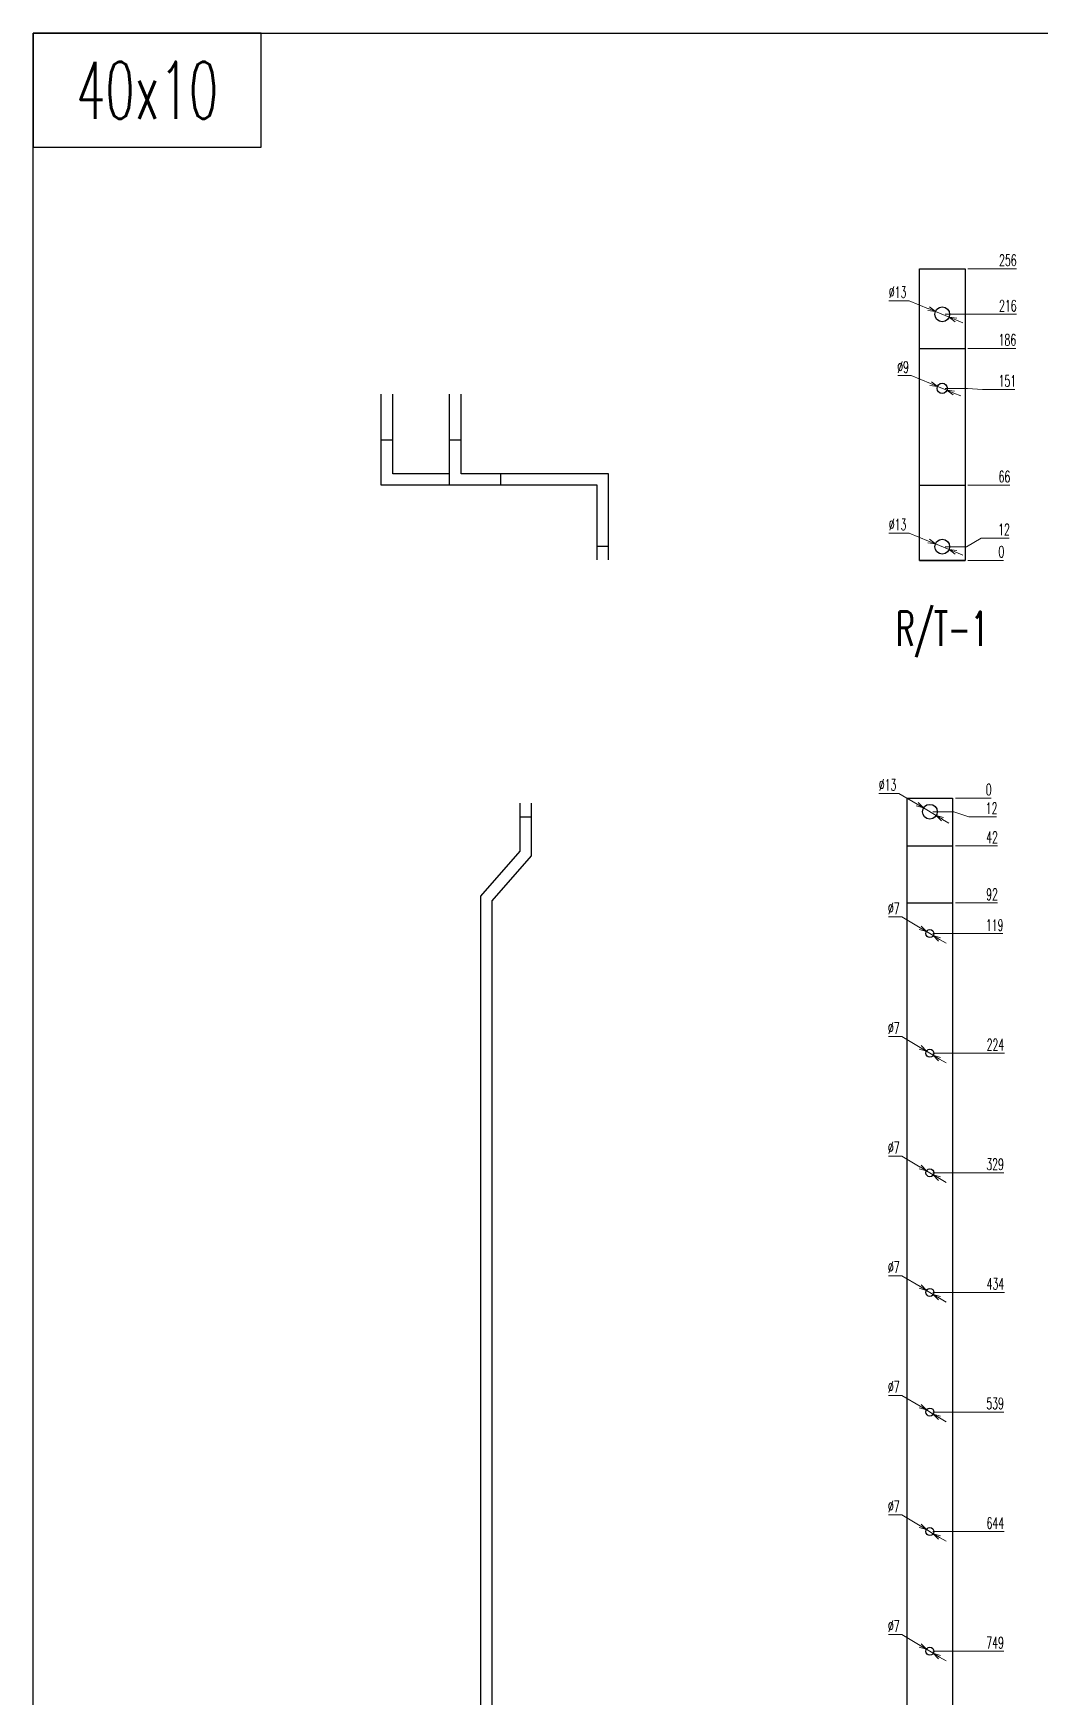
# Model space of a CAD drawing. Header units: millimetres. Extents: x 173893 to 258446, y -176540 to -123824.
# Drawn here: x 191139 to 192023, y -168566 to -167105 of the extents above; entities that cross this region are included whole.
import ezdxf
from ezdxf.enums import TextEntityAlignment as Align

# ---------------------------------------------------------------- set-up
doc = ezdxf.new("R2010")
doc.units = ezdxf.units.MM
doc.header["$LTSCALE"] = 3
doc.layers.add('@.DM. NÉT CHÍNH', color=7, linetype='Continuous')
doc.styles.add('Ann_w01', font='romans.shx', dxfattribs={"width": 0.6, "bigfont": 'chineset.shx'})
doc.dimstyles.new('Dim 01_SC05', dxfattribs={"dimscale": 5, "dimtxt": 2, "dimasz": 1.3, "dimexe": 0.5, "dimexo": 0.5, "dimgap": 0.5, "dimtad": 1, "dimtoh": 1, "dimdec": 1, "dimzin": 12, "dimdsep": 46, "dimtxsty": 'Ann_w01', "dimblk": 'OPEN30', "dimcen": 1.5, "dimclrd": 6, "dimclre": 6, "dimclrt": 3, "dimadec": 1, "dimazin": 3, "dimtm": 1e-09, "dimtfac": 1, "dimtdec": 1, "dimtmove": 0, "dimatfit": 3, "dimldrblk": 'OPEN30', "dimfxl": 1, "dimtolj": 1, "dimlwd": 20, "dimlwe": 20, "dimarcsym": 0})

# ---------------------------------------------------------------- blocks, each defined once
blk = doc.blocks.new('*D645')
at = {"layer": '@.DM. NÉT CHÍNH', "color": 6, "linetype": 'Continuous', "lineweight": 20, "transparency": 16777216}
blk.add_line((191959.7, -167568.1), (191991.1, -167568.1), dxfattribs=at)
at = {"layer": 'Defpoints', "color": 0, "linetype": 'Continuous', "transparency": 16777216}
for p in [(191937.2, -167568.1), (191957.2, -167568.1), (191984.6, -167568.1)]:
    blk.add_point(p, dxfattribs=at)
at = {"layer": '@.DM. NÉT CHÍNH', "color": 3, "linetype": 'Continuous', "transparency": 16777216, "insert": (191989.1, -167560.6), "char_height": 10, "attachment_point": 5, "style": 'Ann_w01'}
blk.add_mtext('\\A1;0', dxfattribs=at)
blk = doc.blocks.new('_Open30')
at = {"color": 0, "linetype": 'ByBlock', "lineweight": -2}
for p, q in [((-1, 0.27), (0, 0)), ((0, 0), (-1, -0.27)), ((0, 0), (-1, 0))]:
    blk.add_line(p, q, dxfattribs=at)
blk = doc.blocks.new('*D646')
at = {"layer": '@.DM. NÉT CHÍNH', "color": 6, "linetype": 'Continuous', "lineweight": 20, "transparency": 16777216}
for p, q in [((191939.7, -167556.1), (191958.5, -167556.1)), ((191958.5, -167556.1), (191971.5, -167548.6)), ((191971.5, -167548.6), (191995.8, -167548.6))]:
    blk.add_line(p, q, dxfattribs=at)
at = {"layer": 'Defpoints', "color": 0, "linetype": 'Continuous', "transparency": 16777216}
for p in [(191937.2, -167556.1), (191984.5, -167548.6), (191937.2, -167568.1)]:
    blk.add_point(p, dxfattribs=at)
at = {"layer": '@.DM. NÉT CHÍNH', "color": 3, "linetype": 'Continuous', "transparency": 16777216, "insert": (191991.4, -167541.1), "char_height": 10, "attachment_point": 5, "style": 'Ann_w01'}
blk.add_mtext('\\A1;12', dxfattribs=at)
blk = doc.blocks.new('*D647')
at = {"layer": '@.DM. NÉT CHÍNH', "color": 6, "linetype": 'Continuous', "lineweight": 20, "transparency": 16777216}
blk.add_line((191959.7, -167502.1), (191996.5, -167502.1), dxfattribs=at)
at = {"layer": 'Defpoints', "color": 0, "linetype": 'Continuous', "transparency": 16777216}
for p in [(191957.2, -167502.1), (191984.6, -167502.1), (191937.2, -167568.1)]:
    blk.add_point(p, dxfattribs=at)
at = {"layer": '@.DM. NÉT CHÍNH', "color": 3, "linetype": 'Continuous', "transparency": 16777216, "insert": (191991.8, -167494.6), "char_height": 10, "attachment_point": 5, "style": 'Ann_w01'}
blk.add_mtext('\\A1;66', dxfattribs=at)
blk = doc.blocks.new('*D648')
at = {"layer": '@.DM. NÉT CHÍNH', "color": 6, "linetype": 'Continuous', "lineweight": 20, "transparency": 16777216}
for p, q in [((191939.7, -167417.1), (191959.5, -167417.1)), ((191959.5, -167417.1), (191972.5, -167418.1)), ((191972.5, -167418.1), (192000.8, -167418.1))]:
    blk.add_line(p, q, dxfattribs=at)
at = {"layer": 'Defpoints', "color": 0, "linetype": 'Continuous', "transparency": 16777216}
for p in [(191937.2, -167417.1), (191985.5, -167418.1), (191937.2, -167568.1)]:
    blk.add_point(p, dxfattribs=at)
at = {"layer": '@.DM. NÉT CHÍNH', "color": 3, "linetype": 'Continuous', "transparency": 16777216, "insert": (191994.4, -167410.6), "char_height": 10, "attachment_point": 5, "style": 'Ann_w01'}
blk.add_mtext('\\A1;151', dxfattribs=at)
blk = doc.blocks.new('*D649')
at = {"layer": '@.DM. NÉT CHÍNH', "color": 6, "linetype": 'Continuous', "lineweight": 20, "transparency": 16777216}
blk.add_line((191959.7, -167382.1), (192001.7, -167382.1), dxfattribs=at)
at = {"layer": 'Defpoints', "color": 0, "linetype": 'Continuous', "transparency": 16777216}
for p in [(191957.2, -167382.1), (191984.6, -167382.1), (191937.2, -167568.1)]:
    blk.add_point(p, dxfattribs=at)
at = {"layer": '@.DM. NÉT CHÍNH', "color": 3, "linetype": 'Continuous', "transparency": 16777216, "insert": (191994.4, -167374.6), "char_height": 10, "attachment_point": 5, "style": 'Ann_w01'}
blk.add_mtext('\\A1;186', dxfattribs=at)
blk = doc.blocks.new('*D650')
at = {"layer": '@.DM. NÉT CHÍNH', "color": 6, "linetype": 'Continuous', "lineweight": 20, "transparency": 16777216}
blk.add_line((191939.7, -167352.1), (192002.5, -167352.1), dxfattribs=at)
at = {"layer": 'Defpoints', "color": 0, "linetype": 'Continuous', "transparency": 16777216}
for p in [(191937.2, -167352.1), (191984.6, -167352.1), (191937.2, -167568.1)]:
    blk.add_point(p, dxfattribs=at)
at = {"layer": '@.DM. NÉT CHÍNH', "color": 3, "linetype": 'Continuous', "transparency": 16777216, "insert": (191994.8, -167344.6), "char_height": 10, "attachment_point": 5, "style": 'Ann_w01'}
blk.add_mtext('\\A1;216', dxfattribs=at)
blk = doc.blocks.new('*D651')
at = {"layer": '@.DM. NÉT CHÍNH', "color": 6, "linetype": 'Continuous', "lineweight": 20, "transparency": 16777216}
blk.add_line((191959.7, -167312.1), (192002.5, -167312.1), dxfattribs=at)
at = {"layer": 'Defpoints', "color": 0, "linetype": 'Continuous', "transparency": 16777216}
for p in [(191957.2, -167312.1), (191984.6, -167312.1), (191937.2, -167568.1)]:
    blk.add_point(p, dxfattribs=at)
at = {"layer": '@.DM. NÉT CHÍNH', "color": 3, "linetype": 'Continuous', "transparency": 16777216, "insert": (191994.8, -167304.6), "char_height": 10, "attachment_point": 5, "style": 'Ann_w01'}
blk.add_mtext('\\A1;256', dxfattribs=at)
blk = doc.blocks.new('*D652')
at = {"color": 6, "lineweight": 20, "transparency": 16777216}
for p, q in [((191890.4, -167340.2), (191908, -167340.2)), ((191908, -167340.2), (191925.1, -167347.2)), ((191943.2, -167354.6), (191931.2, -167349.6)), ((191949.2, -167357), (191955.2, -167359.5))]:
    blk.add_line(p, q, dxfattribs=at)
at = {"layer": 'Defpoints', "color": 0, "transparency": 16777216}
for p in [(191931.2, -167349.6), (191943.2, -167354.6)]:
    blk.add_point(p, dxfattribs=at)
at = {"color": 6, "lineweight": 20, "transparency": 16777216, "xscale": 6.5, "yscale": 6.5, "zscale": 6.5}
for p, rotation in [((191931.2, -167349.6), 337.6980609065717), ((191943.2, -167354.6), 157.6980609065717)]:
    blk.add_blockref('_Open30', p, dxfattribs=dict(at, rotation=rotation))
at = {"color": 3, "transparency": 16777216, "insert": (191898, -167332.7), "char_height": 10, "attachment_point": 5, "style": 'Ann_w01'}
blk.add_mtext('\\A1;∅13', dxfattribs=at)
blk = doc.blocks.new('*D653')
at = {"color": 6, "lineweight": 20, "transparency": 16777216}
for p, q in [((191898.2, -167405.9), (191909.9, -167405.9)), ((191909.9, -167405.9), (191927, -167412.9)), ((191941.3, -167418.8), (191933, -167415.4)), ((191947.3, -167421.3), (191953.4, -167423.8))]:
    blk.add_line(p, q, dxfattribs=at)
at = {"layer": 'Defpoints', "color": 0, "transparency": 16777216}
for p in [(191933, -167415.4), (191941.3, -167418.8)]:
    blk.add_point(p, dxfattribs=at)
at = {"color": 6, "lineweight": 20, "transparency": 16777216, "xscale": 6.5, "yscale": 6.5, "zscale": 6.5}
for p, rotation in [((191933, -167415.4), 337.6980609066808), ((191941.3, -167418.8), 157.6980609066808)]:
    blk.add_blockref('_Open30', p, dxfattribs=dict(at, rotation=rotation))
at = {"color": 3, "transparency": 16777216, "insert": (191902.8, -167398.4), "char_height": 10, "attachment_point": 5, "style": 'Ann_w01'}
blk.add_mtext('\\A1;∅9', dxfattribs=at)
blk = doc.blocks.new('*D654')
at = {"color": 6, "lineweight": 20, "transparency": 16777216}
for p, q in [((191890.4, -167544.2), (191908, -167544.2)), ((191908, -167544.2), (191925.1, -167551.2)), ((191943.2, -167558.6), (191931.2, -167553.6)), ((191949.2, -167561), (191955.2, -167563.5))]:
    blk.add_line(p, q, dxfattribs=at)
at = {"layer": 'Defpoints', "color": 0, "transparency": 16777216}
for p in [(191931.2, -167553.6), (191943.2, -167558.6)]:
    blk.add_point(p, dxfattribs=at)
at = {"color": 6, "lineweight": 20, "transparency": 16777216, "xscale": 6.5, "yscale": 6.5, "zscale": 6.5}
for p, rotation in [((191931.2, -167553.6), 337.6980609074511), ((191943.2, -167558.6), 157.6980609074511)]:
    blk.add_blockref('_Open30', p, dxfattribs=dict(at, rotation=rotation))
at = {"color": 3, "transparency": 16777216, "insert": (191898, -167536.7), "char_height": 10, "attachment_point": 5, "style": 'Ann_w01'}
blk.add_mtext('\\A1;∅13', dxfattribs=at)
blk = doc.blocks.new('*D666')
at = {"layer": '@.DM. NÉT CHÍNH', "color": 6, "linetype": 'Continuous', "lineweight": 20, "transparency": 16777216}
blk.add_line((191948.8, -168893.8), (191996.3, -168893.8), dxfattribs=at)
at = {"layer": 'Defpoints', "color": 0, "linetype": 'Continuous', "transparency": 16777216}
for p in [(191926.3, -167776.8), (191946.3, -168893.8), (191973.5, -168893.8)]:
    blk.add_point(p, dxfattribs=at)
at = {"layer": '@.DM. NÉT CHÍNH', "color": 3, "linetype": 'Continuous', "transparency": 16777216, "insert": (191986.2, -168886.3), "char_height": 10, "attachment_point": 5, "style": 'Ann_w01'}
blk.add_mtext('\\A1;1117', dxfattribs=at)
blk = doc.blocks.new('*D667')
at = {"layer": '@.DM. NÉT CHÍNH', "color": 6, "linetype": 'Continuous', "lineweight": 20, "transparency": 16777216}
blk.add_line((191928.8, -168873.8), (191996.3, -168873.8), dxfattribs=at)
at = {"layer": 'Defpoints', "color": 0, "linetype": 'Continuous', "transparency": 16777216}
for p in [(191926.3, -167776.8), (191926.3, -168873.8), (191973.5, -168873.8)]:
    blk.add_point(p, dxfattribs=at)
at = {"layer": '@.DM. NÉT CHÍNH', "color": 3, "linetype": 'Continuous', "transparency": 16777216, "insert": (191986.2, -168866.3), "char_height": 10, "attachment_point": 5, "style": 'Ann_w01'}
blk.add_mtext('\\A1;1097', dxfattribs=at)
blk = doc.blocks.new('*D668')
at = {"layer": '@.DM. NÉT CHÍNH', "color": 6, "linetype": 'Continuous', "lineweight": 20, "transparency": 16777216}
blk.add_line((191928.8, -168735.8), (191991.2, -168735.8), dxfattribs=at)
at = {"layer": 'Defpoints', "color": 0, "linetype": 'Continuous', "transparency": 16777216}
for p in [(191926.3, -167776.8), (191926.3, -168735.8), (191973.5, -168735.8)]:
    blk.add_point(p, dxfattribs=at)
at = {"layer": '@.DM. NÉT CHÍNH', "color": 3, "linetype": 'Continuous', "transparency": 16777216, "insert": (191983.6, -168728.3), "char_height": 10, "attachment_point": 5, "style": 'Ann_w01'}
blk.add_mtext('\\A1;959', dxfattribs=at)
blk = doc.blocks.new('*D669')
at = {"layer": '@.DM. NÉT CHÍNH', "color": 6, "linetype": 'Continuous', "lineweight": 20, "transparency": 16777216}
blk.add_line((191928.8, -168630.8), (191991.8, -168630.8), dxfattribs=at)
at = {"layer": 'Defpoints', "color": 0, "linetype": 'Continuous', "transparency": 16777216}
for p in [(191926.3, -167776.8), (191926.3, -168630.8), (191973.5, -168630.8)]:
    blk.add_point(p, dxfattribs=at)
at = {"layer": '@.DM. NÉT CHÍNH', "color": 3, "linetype": 'Continuous', "transparency": 16777216, "insert": (191983.9, -168623.3), "char_height": 10, "attachment_point": 5, "style": 'Ann_w01'}
blk.add_mtext('\\A1;854', dxfattribs=at)
blk = doc.blocks.new('*D670')
at = {"layer": '@.DM. NÉT CHÍNH', "color": 6, "linetype": 'Continuous', "lineweight": 20, "transparency": 16777216}
blk.add_line((191928.8, -168525.8), (191991.2, -168525.8), dxfattribs=at)
at = {"layer": 'Defpoints', "color": 0, "linetype": 'Continuous', "transparency": 16777216}
for p in [(191926.3, -167776.8), (191926.3, -168525.8), (191973.5, -168525.8)]:
    blk.add_point(p, dxfattribs=at)
at = {"layer": '@.DM. NÉT CHÍNH', "color": 3, "linetype": 'Continuous', "transparency": 16777216, "insert": (191983.6, -168518.3), "char_height": 10, "attachment_point": 5, "style": 'Ann_w01'}
blk.add_mtext('\\A1;749', dxfattribs=at)
blk = doc.blocks.new('*D671')
at = {"layer": '@.DM. NÉT CHÍNH', "color": 6, "linetype": 'Continuous', "lineweight": 20, "transparency": 16777216}
blk.add_line((191928.8, -168420.8), (191991.5, -168420.8), dxfattribs=at)
at = {"layer": 'Defpoints', "color": 0, "linetype": 'Continuous', "transparency": 16777216}
for p in [(191926.3, -167776.8), (191926.3, -168420.8), (191973.5, -168420.8)]:
    blk.add_point(p, dxfattribs=at)
at = {"layer": '@.DM. NÉT CHÍNH', "color": 3, "linetype": 'Continuous', "transparency": 16777216, "insert": (191983.8, -168413.3), "char_height": 10, "attachment_point": 5, "style": 'Ann_w01'}
blk.add_mtext('\\A1;644', dxfattribs=at)
blk = doc.blocks.new('*D672')
at = {"layer": '@.DM. NÉT CHÍNH', "color": 6, "linetype": 'Continuous', "lineweight": 20, "transparency": 16777216}
blk.add_line((191928.8, -168315.8), (191991.2, -168315.8), dxfattribs=at)
at = {"layer": 'Defpoints', "color": 0, "linetype": 'Continuous', "transparency": 16777216}
for p in [(191926.3, -167776.8), (191926.3, -168315.8), (191973.5, -168315.8)]:
    blk.add_point(p, dxfattribs=at)
at = {"layer": '@.DM. NÉT CHÍNH', "color": 3, "linetype": 'Continuous', "transparency": 16777216, "insert": (191983.6, -168308.3), "char_height": 10, "attachment_point": 5, "style": 'Ann_w01'}
blk.add_mtext('\\A1;539', dxfattribs=at)
blk = doc.blocks.new('*D673')
at = {"layer": '@.DM. NÉT CHÍNH', "color": 6, "linetype": 'Continuous', "lineweight": 20, "transparency": 16777216}
blk.add_line((191928.8, -168210.8), (191991.8, -168210.8), dxfattribs=at)
at = {"layer": 'Defpoints', "color": 0, "linetype": 'Continuous', "transparency": 16777216}
for p in [(191926.3, -167776.8), (191926.3, -168210.8), (191973.5, -168210.8)]:
    blk.add_point(p, dxfattribs=at)
at = {"layer": '@.DM. NÉT CHÍNH', "color": 3, "linetype": 'Continuous', "transparency": 16777216, "insert": (191983.9, -168203.3), "char_height": 10, "attachment_point": 5, "style": 'Ann_w01'}
blk.add_mtext('\\A1;434', dxfattribs=at)
blk = doc.blocks.new('*D674')
at = {"layer": '@.DM. NÉT CHÍNH', "color": 6, "linetype": 'Continuous', "lineweight": 20, "transparency": 16777216}
blk.add_line((191928.8, -168105.8), (191991.2, -168105.8), dxfattribs=at)
at = {"layer": 'Defpoints', "color": 0, "linetype": 'Continuous', "transparency": 16777216}
for p in [(191926.3, -167776.8), (191926.3, -168105.8), (191973.5, -168105.8)]:
    blk.add_point(p, dxfattribs=at)
at = {"layer": '@.DM. NÉT CHÍNH', "color": 3, "linetype": 'Continuous', "transparency": 16777216, "insert": (191983.6, -168098.3), "char_height": 10, "attachment_point": 5, "style": 'Ann_w01'}
blk.add_mtext('\\A1;329', dxfattribs=at)
blk = doc.blocks.new('*D675')
at = {"layer": '@.DM. NÉT CHÍNH', "color": 6, "linetype": 'Continuous', "lineweight": 20, "transparency": 16777216}
blk.add_line((191928.8, -168000.8), (191991.8, -168000.8), dxfattribs=at)
at = {"layer": 'Defpoints', "color": 0, "linetype": 'Continuous', "transparency": 16777216}
for p in [(191926.3, -167776.8), (191926.3, -168000.8), (191973.5, -168000.8)]:
    blk.add_point(p, dxfattribs=at)
at = {"layer": '@.DM. NÉT CHÍNH', "color": 3, "linetype": 'Continuous', "transparency": 16777216, "insert": (191983.9, -167993.3), "char_height": 10, "attachment_point": 5, "style": 'Ann_w01'}
blk.add_mtext('\\A1;224', dxfattribs=at)
blk = doc.blocks.new('*D676')
at = {"layer": '@.DM. NÉT CHÍNH', "color": 6, "linetype": 'Continuous', "lineweight": 20, "transparency": 16777216}
blk.add_line((191928.8, -167895.8), (191990.3, -167895.8), dxfattribs=at)
at = {"layer": 'Defpoints', "color": 0, "linetype": 'Continuous', "transparency": 16777216}
for p in [(191926.3, -167776.8), (191926.3, -167895.8), (191973.5, -167895.8)]:
    blk.add_point(p, dxfattribs=at)
at = {"layer": '@.DM. NÉT CHÍNH', "color": 3, "linetype": 'Continuous', "transparency": 16777216, "insert": (191983.2, -167888.3), "char_height": 10, "attachment_point": 5, "style": 'Ann_w01'}
blk.add_mtext('\\A1;119', dxfattribs=at)
blk = doc.blocks.new('*D677')
at = {"layer": '@.DM. NÉT CHÍNH', "color": 6, "linetype": 'Continuous', "lineweight": 20, "transparency": 16777216}
blk.add_line((191948.8, -167868.8), (191985.8, -167868.8), dxfattribs=at)
at = {"layer": 'Defpoints', "color": 0, "linetype": 'Continuous', "transparency": 16777216}
for p in [(191926.3, -167776.8), (191946.3, -167868.8), (191973.5, -167868.8)]:
    blk.add_point(p, dxfattribs=at)
at = {"layer": '@.DM. NÉT CHÍNH', "color": 3, "linetype": 'Continuous', "transparency": 16777216, "insert": (191980.9, -167861.3), "char_height": 10, "attachment_point": 5, "style": 'Ann_w01'}
blk.add_mtext('\\A1;92', dxfattribs=at)
blk = doc.blocks.new('*D678')
at = {"layer": '@.DM. NÉT CHÍNH', "color": 6, "linetype": 'Continuous', "lineweight": 20, "transparency": 16777216}
blk.add_line((191948.8, -167818.8), (191985.8, -167818.8), dxfattribs=at)
at = {"layer": 'Defpoints', "color": 0, "linetype": 'Continuous', "transparency": 16777216}
for p in [(191926.3, -167776.8), (191946.3, -167818.8), (191973.5, -167818.8)]:
    blk.add_point(p, dxfattribs=at)
at = {"layer": '@.DM. NÉT CHÍNH', "color": 3, "linetype": 'Continuous', "transparency": 16777216, "insert": (191980.9, -167811.3), "char_height": 10, "attachment_point": 5, "style": 'Ann_w01'}
blk.add_mtext('\\A1;42', dxfattribs=at)
blk = doc.blocks.new('*D679')
at = {"layer": '@.DM. NÉT CHÍNH', "color": 6, "linetype": 'Continuous', "lineweight": 20, "transparency": 16777216}
for p, q in [((191928.8, -167788.8), (191947.5, -167788.8)), ((191947.5, -167788.8), (191960.5, -167793.2)), ((191960.5, -167793.2), (191984.9, -167793.2))]:
    blk.add_line(p, q, dxfattribs=at)
at = {"layer": 'Defpoints', "color": 0, "linetype": 'Continuous', "transparency": 16777216}
for p in [(191926.3, -167776.8), (191926.3, -167788.8), (191973.5, -167793.2)]:
    blk.add_point(p, dxfattribs=at)
at = {"layer": '@.DM. NÉT CHÍNH', "color": 3, "linetype": 'Continuous', "transparency": 16777216, "insert": (191980.5, -167785.7), "char_height": 10, "attachment_point": 5, "style": 'Ann_w01'}
blk.add_mtext('\\A1;12', dxfattribs=at)
blk = doc.blocks.new('*D680')
at = {"layer": '@.DM. NÉT CHÍNH', "color": 6, "linetype": 'Continuous', "lineweight": 20, "transparency": 16777216}
blk.add_line((191948.8, -167776.8), (191980, -167776.8), dxfattribs=at)
at = {"layer": 'Defpoints', "color": 0, "linetype": 'Continuous', "transparency": 16777216}
for p in [(191926.3, -167776.8), (191946.3, -167776.8), (191973.5, -167776.8)]:
    blk.add_point(p, dxfattribs=at)
at = {"layer": '@.DM. NÉT CHÍNH', "color": 3, "linetype": 'Continuous', "transparency": 16777216, "insert": (191978, -167769.3), "char_height": 10, "attachment_point": 5, "style": 'Ann_w01'}
blk.add_mtext('\\A1;0', dxfattribs=at)
blk = doc.blocks.new('*D731')
at = {"layer": '@.DM. NÉT CHÍNH', "color": 6, "linetype": 'Continuous', "lineweight": 20, "transparency": 16777216}
for p, q in [((191889.9, -168511.2), (191901.8, -168511.2)), ((191901.8, -168511.2), (191917.7, -168520.7)), ((191929.3, -168527.6), (191923.3, -168524)), ((191934.9, -168530.9), (191940.5, -168534.3))]:
    blk.add_line(p, q, dxfattribs=at)
at = {"layer": 'Defpoints', "color": 0, "linetype": 'Continuous', "transparency": 16777216}
for p in [(191923.3, -168524), (191929.3, -168527.6)]:
    blk.add_point(p, dxfattribs=at)
at = {"layer": '@.DM. NÉT CHÍNH', "color": 6, "linetype": 'Continuous', "lineweight": 20, "transparency": 16777216, "xscale": 6.5, "yscale": 6.5, "zscale": 6.5}
for p, rotation in [((191923.3, -168524), 329.2399760120642), ((191929.3, -168527.6), 149.2399760120642)]:
    blk.add_blockref('_Open30', p, dxfattribs=dict(at, rotation=rotation))
at = {"layer": '@.DM. NÉT CHÍNH', "color": 3, "linetype": 'Continuous', "transparency": 16777216, "insert": (191894.6, -168503.7), "char_height": 10, "attachment_point": 5, "style": 'Ann_w01'}
blk.add_mtext('\\A1;∅7', dxfattribs=at)
blk = doc.blocks.new('*D732')
at = {"layer": '@.DM. NÉT CHÍNH', "color": 6, "linetype": 'Continuous', "lineweight": 20, "transparency": 16777216}
for p, q in [((191889.9, -168406.2), (191901.8, -168406.2)), ((191901.8, -168406.2), (191917.7, -168415.7)), ((191929.3, -168422.6), (191923.3, -168419)), ((191934.9, -168425.9), (191940.5, -168429.3))]:
    blk.add_line(p, q, dxfattribs=at)
at = {"layer": 'Defpoints', "color": 0, "linetype": 'Continuous', "transparency": 16777216}
for p in [(191923.3, -168419), (191929.3, -168422.6)]:
    blk.add_point(p, dxfattribs=at)
at = {"layer": '@.DM. NÉT CHÍNH', "color": 6, "linetype": 'Continuous', "lineweight": 20, "transparency": 16777216, "xscale": 6.5, "yscale": 6.5, "zscale": 6.5}
for p, rotation in [((191923.3, -168419), 329.2399760128781), ((191929.3, -168422.6), 149.2399760128781)]:
    blk.add_blockref('_Open30', p, dxfattribs=dict(at, rotation=rotation))
at = {"layer": '@.DM. NÉT CHÍNH', "color": 3, "linetype": 'Continuous', "transparency": 16777216, "insert": (191894.6, -168398.7), "char_height": 10, "attachment_point": 5, "style": 'Ann_w01'}
blk.add_mtext('\\A1;∅7', dxfattribs=at)
blk = doc.blocks.new('*D733')
at = {"layer": '@.DM. NÉT CHÍNH', "color": 6, "linetype": 'Continuous', "lineweight": 20, "transparency": 16777216}
for p, q in [((191889.9, -168301.2), (191901.8, -168301.2)), ((191901.8, -168301.2), (191917.7, -168310.7)), ((191929.3, -168317.6), (191923.3, -168314)), ((191934.9, -168320.9), (191940.5, -168324.3))]:
    blk.add_line(p, q, dxfattribs=at)
at = {"layer": 'Defpoints', "color": 0, "linetype": 'Continuous', "transparency": 16777216}
for p in [(191923.3, -168314), (191929.3, -168317.6)]:
    blk.add_point(p, dxfattribs=at)
at = {"layer": '@.DM. NÉT CHÍNH', "color": 6, "linetype": 'Continuous', "lineweight": 20, "transparency": 16777216, "xscale": 6.5, "yscale": 6.5, "zscale": 6.5}
for p, rotation in [((191923.3, -168314), 329.2399760119375), ((191929.3, -168317.6), 149.2399760119374)]:
    blk.add_blockref('_Open30', p, dxfattribs=dict(at, rotation=rotation))
at = {"layer": '@.DM. NÉT CHÍNH', "color": 3, "linetype": 'Continuous', "transparency": 16777216, "insert": (191894.6, -168293.7), "char_height": 10, "attachment_point": 5, "style": 'Ann_w01'}
blk.add_mtext('\\A1;∅7', dxfattribs=at)
blk = doc.blocks.new('*D734')
at = {"layer": '@.DM. NÉT CHÍNH', "color": 6, "linetype": 'Continuous', "lineweight": 20, "transparency": 16777216}
for p, q in [((191889.9, -168196.2), (191901.8, -168196.2)), ((191901.8, -168196.2), (191917.7, -168205.7)), ((191929.3, -168212.6), (191923.3, -168209)), ((191934.9, -168215.9), (191940.5, -168219.3))]:
    blk.add_line(p, q, dxfattribs=at)
at = {"layer": 'Defpoints', "color": 0, "linetype": 'Continuous', "transparency": 16777216}
for p in [(191923.3, -168209), (191929.3, -168212.6)]:
    blk.add_point(p, dxfattribs=at)
at = {"layer": '@.DM. NÉT CHÍNH', "color": 6, "linetype": 'Continuous', "lineweight": 20, "transparency": 16777216, "xscale": 6.5, "yscale": 6.5, "zscale": 6.5}
for p, rotation in [((191923.3, -168209), 329.2399760133703), ((191929.3, -168212.6), 149.2399760133704)]:
    blk.add_blockref('_Open30', p, dxfattribs=dict(at, rotation=rotation))
at = {"layer": '@.DM. NÉT CHÍNH', "color": 3, "linetype": 'Continuous', "transparency": 16777216, "insert": (191894.6, -168188.7), "char_height": 10, "attachment_point": 5, "style": 'Ann_w01'}
blk.add_mtext('\\A1;∅7', dxfattribs=at)
blk = doc.blocks.new('*D735')
at = {"layer": '@.DM. NÉT CHÍNH', "color": 6, "linetype": 'Continuous', "lineweight": 20, "transparency": 16777216}
for p, q in [((191889.9, -168091.2), (191901.8, -168091.2)), ((191901.8, -168091.2), (191917.7, -168100.7)), ((191929.3, -168107.6), (191923.3, -168104)), ((191934.9, -168110.9), (191940.5, -168114.3))]:
    blk.add_line(p, q, dxfattribs=at)
at = {"layer": 'Defpoints', "color": 0, "linetype": 'Continuous', "transparency": 16777216}
for p in [(191923.3, -168104), (191929.3, -168107.6)]:
    blk.add_point(p, dxfattribs=at)
at = {"layer": '@.DM. NÉT CHÍNH', "color": 6, "linetype": 'Continuous', "lineweight": 20, "transparency": 16777216, "xscale": 6.5, "yscale": 6.5, "zscale": 6.5}
for p, rotation in [((191923.3, -168104), 329.2399760125126), ((191929.3, -168107.6), 149.2399760125126)]:
    blk.add_blockref('_Open30', p, dxfattribs=dict(at, rotation=rotation))
at = {"layer": '@.DM. NÉT CHÍNH', "color": 3, "linetype": 'Continuous', "transparency": 16777216, "insert": (191894.6, -168083.7), "char_height": 10, "attachment_point": 5, "style": 'Ann_w01'}
blk.add_mtext('\\A1;∅7', dxfattribs=at)
blk = doc.blocks.new('*D736')
at = {"layer": '@.DM. NÉT CHÍNH', "color": 6, "linetype": 'Continuous', "lineweight": 20, "transparency": 16777216}
for p, q in [((191889.9, -167986.2), (191901.8, -167986.2)), ((191901.8, -167986.2), (191917.7, -167995.7)), ((191929.3, -168002.6), (191923.3, -167999)), ((191934.9, -168005.9), (191940.5, -168009.3))]:
    blk.add_line(p, q, dxfattribs=at)
at = {"layer": 'Defpoints', "color": 0, "linetype": 'Continuous', "transparency": 16777216}
for p in [(191923.3, -167999), (191929.3, -168002.6)]:
    blk.add_point(p, dxfattribs=at)
at = {"layer": '@.DM. NÉT CHÍNH', "color": 6, "linetype": 'Continuous', "lineweight": 20, "transparency": 16777216, "xscale": 6.5, "yscale": 6.5, "zscale": 6.5}
for p, rotation in [((191923.3, -167999), 329.2399760116597), ((191929.3, -168002.6), 149.2399760116598)]:
    blk.add_blockref('_Open30', p, dxfattribs=dict(at, rotation=rotation))
at = {"layer": '@.DM. NÉT CHÍNH', "color": 3, "linetype": 'Continuous', "transparency": 16777216, "insert": (191894.6, -167978.7), "char_height": 10, "attachment_point": 5, "style": 'Ann_w01'}
blk.add_mtext('\\A1;∅7', dxfattribs=at)
blk = doc.blocks.new('*D737')
at = {"layer": '@.DM. NÉT CHÍNH', "color": 6, "linetype": 'Continuous', "lineweight": 20, "transparency": 16777216}
for p, q in [((191889.9, -167881.2), (191901.8, -167881.2)), ((191901.8, -167881.2), (191917.7, -167890.7)), ((191929.3, -167897.6), (191923.3, -167894)), ((191934.9, -167900.9), (191940.5, -167904.3))]:
    blk.add_line(p, q, dxfattribs=at)
at = {"layer": 'Defpoints', "color": 0, "linetype": 'Continuous', "transparency": 16777216}
for p in [(191923.3, -167894), (191929.3, -167897.6)]:
    blk.add_point(p, dxfattribs=at)
at = {"layer": '@.DM. NÉT CHÍNH', "color": 6, "linetype": 'Continuous', "lineweight": 20, "transparency": 16777216, "xscale": 6.5, "yscale": 6.5, "zscale": 6.5}
for p, rotation in [((191923.3, -167894), 329.239976011533), ((191929.3, -167897.6), 149.239976011533)]:
    blk.add_blockref('_Open30', p, dxfattribs=dict(at, rotation=rotation))
at = {"layer": '@.DM. NÉT CHÍNH', "color": 3, "linetype": 'Continuous', "transparency": 16777216, "insert": (191894.6, -167873.7), "char_height": 10, "attachment_point": 5, "style": 'Ann_w01'}
blk.add_mtext('\\A1;∅7', dxfattribs=at)
blk = doc.blocks.new('*D742')
at = {"layer": '@.DM. NÉT CHÍNH', "color": 6, "linetype": 'Continuous', "lineweight": 20, "transparency": 16777216}
for p, q in [((191881.6, -167772.7), (191899.2, -167772.7)), ((191899.2, -167772.7), (191915.1, -167782.2)), ((191931.9, -167792.1), (191920.7, -167785.5)), ((191937.5, -167795.5), (191943.1, -167798.8))]:
    blk.add_line(p, q, dxfattribs=at)
at = {"layer": 'Defpoints', "color": 0, "linetype": 'Continuous', "transparency": 16777216}
for p in [(191920.7, -167785.5), (191931.9, -167792.1)]:
    blk.add_point(p, dxfattribs=at)
at = {"layer": '@.DM. NÉT CHÍNH', "color": 6, "linetype": 'Continuous', "lineweight": 20, "transparency": 16777216, "xscale": 6.5, "yscale": 6.5, "zscale": 6.5}
for p, rotation in [((191920.7, -167785.5), 329.2399760123072), ((191931.9, -167792.1), 149.2399760123072)]:
    blk.add_blockref('_Open30', p, dxfattribs=dict(at, rotation=rotation))
at = {"layer": '@.DM. NÉT CHÍNH', "color": 3, "linetype": 'Continuous', "transparency": 16777216, "insert": (191889.2, -167765.2), "char_height": 10, "attachment_point": 5, "style": 'Ann_w01'}
blk.add_mtext('\\A1;∅13', dxfattribs=at)

msp = doc.modelspace()

# ---------------------------------------------------------------- linework, layer by layer
msp.add_line((191549.65, -167502.18), (191549.65, -167492.18))
at = {"color": 1}
msp.add_line((191917.17, -167568.11), (191957.17, -167568.11), dxfattribs=at)
msp.add_lwpolyline([(191139.08, -167205.38), (191339.08, -167205.38), (191339.08, -167105.38), (191139.08, -167105.38)], close=True)
for points in [[(191917.17, -167568.11), (191917.17, -167312.11), (191957.17, -167312.11), (191957.17, -167568.11)], [(191917.17, -167568.11), (191917.17, -167382.11), (191957.17, -167382.11), (191957.17, -167568.11)], [(191917.17, -167568.11), (191917.17, -167502.11), (191957.17, -167502.11), (191957.17, -167568.11)], [(191906.3, -168893.82), (191906.3, -167776.82), (191946.3, -167776.82), (191946.3, -168893.82)], [(191906.3, -168893.82), (191906.3, -167818.82), (191946.3, -167818.82), (191946.3, -168893.82)], [(191906.3, -168893.82), (191906.3, -167868.82), (191946.3, -167868.82), (191946.3, -168893.82)]]:
    msp.add_lwpolyline(points, close=True, dxfattribs=at)
at = {"color": 2}
for points in [[(191504.65, -167502.18), (191444.65, -167502.18), (191444.65, -167422.18)], [(191504.65, -167492.18), (191454.65, -167492.18), (191454.65, -167422.18)]]:
    msp.add_lwpolyline(points, dxfattribs=at)
at = {"color": 1}
for points in [[(191634.15, -167567.68), (191634.15, -167502.18), (191504.65, -167502.18), (191504.65, -167422.18)], [(191644.15, -167567.68), (191644.15, -167492.18), (191514.65, -167492.18), (191514.65, -167422.18)]]:
    msp.add_lwpolyline(points, dxfattribs=at)
for centre, radius in [((191937.17, -167352.11), 6.5), ((191937.17, -167417.11), 4.5), ((191937.17, -167556.11), 6.5), ((191926.3, -167788.82), 6.5), ((191926.3, -167895.82), 3.5), ((191926.3, -168000.82), 3.5), ((191926.3, -168105.82), 3.5), ((191926.3, -168210.82), 3.5), ((191926.3, -168315.82), 3.5), ((191926.3, -168420.82), 3.5), ((191926.3, -168525.82), 3.5)]:
    msp.add_circle(centre, radius, dxfattribs=at)
at = {"layer": '@.DM. NÉT CHÍNH', "linetype": 'Continuous'}
for p, q in [((191444.65, -167462.18), (191454.65, -167462.18)), ((191504.65, -167462.18), (191514.65, -167462.18)), ((191634.15, -167555.68), (191644.15, -167555.68))]:
    msp.add_line(p, q, dxfattribs=at)
msp.add_lwpolyline([(191139.08, -167105.38), (196349.34, -167105.38), (196349.34, -171550.66), (191139.08, -171550.66)], close=True, dxfattribs=at)
at = {"layer": '@.DM. NÉT CHÍNH', "color": 1, "linetype": 'Continuous'}
for points in [[(191566.16, -167781.38), (191566.16, -167823.38), (191531.66, -167862.88), (191531.66, -168891.88)], [(191576.16, -167781.38), (191576.16, -167827.41), (191541.66, -167866.91), (191541.66, -168891.88)]]:
    msp.add_lwpolyline(points, dxfattribs=at)
at = {"layer": '@.DM. NÉT CHÍNH', "linetype": 'Continuous'}
msp.add_lwpolyline([(191566.16, -167793.38), (191576.16, -167793.38)], dxfattribs=at)

# ---------------------------------------------------------------- texts
at = {"color": 1, "style": 'Ann_w01', "width": 0.6}
msp.add_text('40x10', height=50, dxfattribs=at).set_placement((191239.08, -167155.38), align=Align.MIDDLE_CENTER)
at = {"style": 'Ann_w01', "width": 0.6}
msp.add_text('R/T-1', height=30, dxfattribs=at).set_placement((191937.17, -167628.11), align=Align.MIDDLE_CENTER)

# ---------------------------------------------------------------- dimensions: what is measured, and where the dimension line sits
at = {"color": 1}
for p1, p2, picture, middle in [((191943.18, -167354.58), (191931.16, -167349.65), '*D652', (191897.95, -167340.16)), ((191941.33, -167418.82), (191933.01, -167415.41), '*D653', (191902.8, -167405.92)), ((191943.18, -167558.58), (191931.16, -167553.65), '*D654', (191897.95, -167544.16))]:
    dim = msp.add_diameter_dim_2p(p1=p1, p2=p2, dimstyle='Dim 01_SC05', dxfattribs=at)
    dim.commit()
    dim.dimension.update_dxf_attribs({"geometry": picture, "text_midpoint": middle, "dimtype": 163})
at = {"layer": '@.DM. NÉT CHÍNH', "linetype": 'Continuous'}
for feature_location, offset, origin, picture, middle in [((191957.17, -167312.11), (27.45, 0), (191937.17, -167568.11), '*D651', (191994.83, -167304.61)), ((191937.17, -167352.11), (47.45, 0), (191937.17, -167568.11), '*D650', (191994.83, -167344.61)), ((191957.17, -167382.11), (27.45, 0), (191937.17, -167568.11), '*D649', (191994.41, -167374.61)), ((191937.17, -167417.11), (48.31, -1), (191937.17, -167568.11), '*D648', (191994.41, -167410.61)), ((191957.17, -167502.11), (27.45, 0), (191937.17, -167568.11), '*D647', (191991.83, -167494.61)), ((191937.17, -167556.11), (47.31, 7.5), (191937.17, -167568.11), '*D646', (191991.41, -167541.11)), ((191957.16956533, -167568.11296683), (27.45045274, 0), (191937.16956533, -167568.11296683), '*D645', (191989.12001807, -167560.61296683)), ((191946.29580513, -167776.81898831), (27.24048679, 0), (191926.29580513, -167776.81898831), '*D680', (191978.03629192, -167769.31898831)), ((191946.3, -168893.82), (27.24, 0), (191926.3, -167776.82), '*D666', (191986.18, -168886.32)), ((191926.3, -168873.82), (47.24, 0), (191926.3, -167776.82), '*D667', (191986.18, -168866.32)), ((191926.3, -168735.82), (47.24, 0), (191926.3, -167776.82), '*D668', (191983.61, -168728.32)), ((191926.3, -168630.82), (47.24, 0), (191926.3, -167776.82), '*D669', (191983.89, -168623.32)), ((191926.3, -168525.82), (47.24, 0), (191926.3, -167776.82), '*D670', (191983.61, -168518.32)), ((191926.3, -168420.82), (47.24, 0), (191926.3, -167776.82), '*D671', (191983.75, -168413.32)), ((191926.3, -168315.82), (47.24, 0), (191926.3, -167776.82), '*D672', (191983.61, -168308.32)), ((191926.3, -168210.82), (47.24, 0), (191926.3, -167776.82), '*D673', (191983.89, -168203.32)), ((191926.3, -168105.82), (47.24, 0), (191926.3, -167776.82), '*D674', (191983.61, -168098.32)), ((191926.3, -168000.82), (47.24, 0), (191926.3, -167776.82), '*D675', (191983.89, -167993.32)), ((191926.3, -167895.82), (47.24, 0), (191926.3, -167776.82), '*D676', (191983.18, -167888.32)), ((191946.3, -167868.82), (27.24, 0), (191926.3, -167776.82), '*D677', (191980.89, -167861.32)), ((191946.3, -167818.82), (27.24, 0), (191926.3, -167776.82), '*D678', (191980.89, -167811.32)), ((191926.3, -167788.82), (47.24, -4.35), (191926.3, -167776.82), '*D679', (191980.46, -167785.67))]:
    dim = msp.add_ordinate_dim(feature_location=feature_location, offset=offset, dtype=0, origin=origin, dimstyle='Dim 01_SC05', dxfattribs=at)
    dim.commit()
    dim.dimension.update_dxf_attribs({"geometry": picture, "text_midpoint": middle})
for p1, p2, picture, middle in [((191931.88, -167792.14), (191920.71, -167785.49), '*D742', (191889.16, -167772.71)), ((191929.3, -167897.61), (191923.29, -167894.03), '*D737', (191894.59, -167881.24)), ((191929.3, -168002.61), (191923.29, -167999.03), '*D736', (191894.59, -167986.24)), ((191929.3, -168107.61), (191923.29, -168104.03), '*D735', (191894.59, -168091.24)), ((191929.3, -168212.61), (191923.29, -168209.03), '*D734', (191894.59, -168196.24)), ((191929.3, -168317.61), (191923.29, -168314.03), '*D733', (191894.59, -168301.24)), ((191929.3, -168422.61), (191923.29, -168419.03), '*D732', (191894.59, -168406.24)), ((191929.3, -168527.61), (191923.29, -168524.03), '*D731', (191894.59, -168511.24))]:
    dim = msp.add_diameter_dim_2p(p1=p1, p2=p2, dimstyle='Dim 01_SC05', dxfattribs=at)
    dim.commit()
    dim.dimension.update_dxf_attribs({"geometry": picture, "text_midpoint": middle, "dimtype": 163})

doc.saveas('drawing.dxf')
